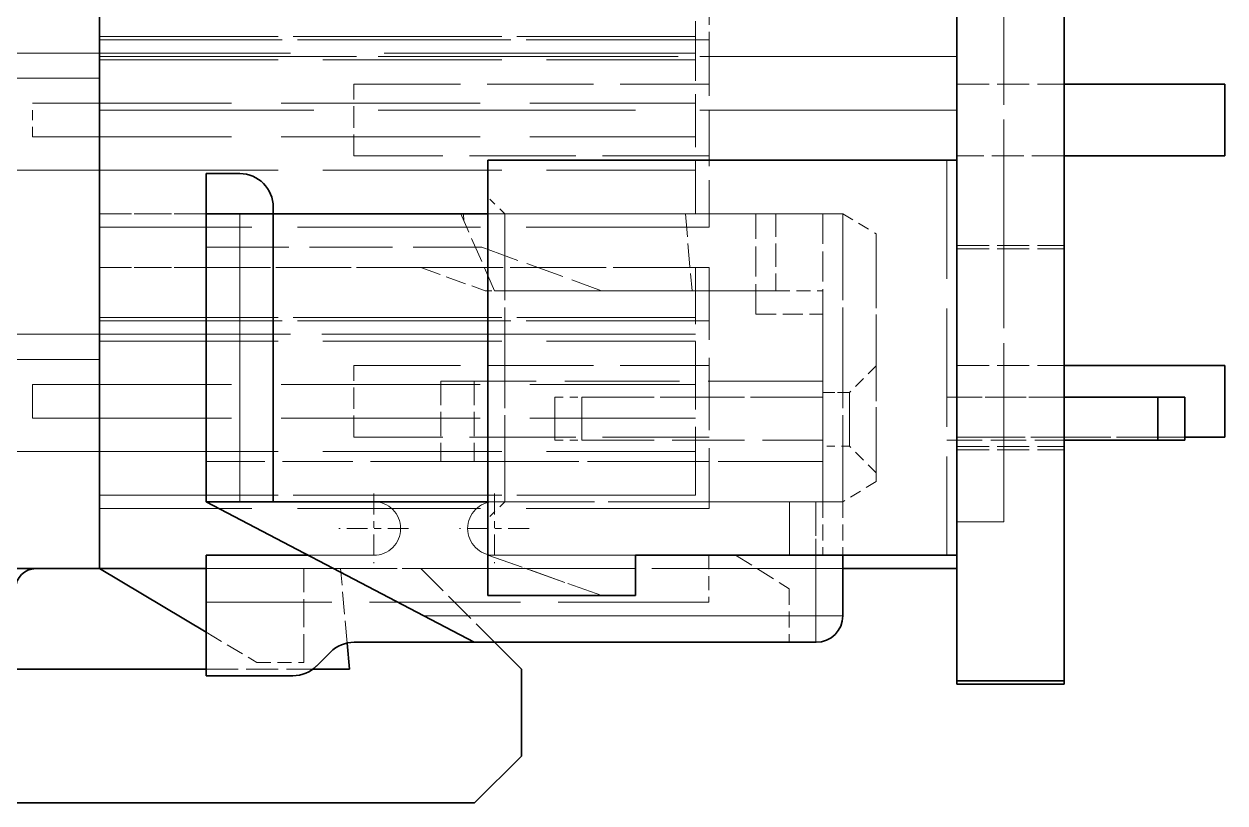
# Model space of a CAD drawing. Extents: x 23 to 417, y 3 to 294.
# Drawn here: x 326.78 to 344.71, y 86.23 to 97.86 of the extents above; entities that cross this region are included whole.
import ezdxf

# ---------------------------------------------------------------- set-up
doc = ezdxf.new("R2010")
doc.units = 0
doc.linetypes.add('DASHDOT', pattern=[18.5, 12, -3, 0.5, -3])
doc.linetypes.add('DASHED', pattern=[15, 12, -3])
doc.layers.get('0').update_dxf_attribs({"lineweight": 13})

# ---------------------------------------------------------------- blocks, each defined once
blk = doc.blocks.new('BLOCK117')
at = {"color": 7, "linetype": 'DASHDOT', "lineweight": 13, "ltscale": 0.026}
for p, q in [((32.494, -105.857), (32.494, -106.897)), ((33.014, -106.377), (31.974, -106.377))]:
    blk.add_line(p, q, dxfattribs=at)
blk = doc.blocks.new('BLOCK118')
at = {"color": 7, "linetype": 'DASHDOT', "lineweight": 13, "ltscale": 0.026}
for p, q in [((30.694, -105.857), (30.694, -106.897)), ((31.214, -106.377), (30.174, -106.377))]:
    blk.add_line(p, q, dxfattribs=at)
blk = doc.blocks.new('BLOCK123')
at = {"color": 7, "lineweight": 35}
for p, q in [((39.398, -108.651), (39.398, -14.177)), ((40.998, -108.651), (40.998, -14.177))]:
    blk.add_line(p, q, dxfattribs=at)
at = {"color": 7, "lineweight": 35, "ltscale": 0.24}
for p, q in [((26.598, -106.977), (26.598, -97.377)), ((26.598, -97.377), (26.598, -106.977)), ((26.598, -97.377), (26.598, -106.977)), ((26.598, -97.377), (26.598, -106.977))]:
    blk.add_line(p, q, dxfattribs=at)
at = {"color": 7, "linetype": 'DASHED', "lineweight": 13, "ltscale": 0.2225}
for p, q in [((40.098, -97.377), (40.098, -106.277)), ((40.098, -106.277), (40.098, -97.377)), ((26.598, -99.027), (35.498, -99.027)), ((35.498, -99.027), (26.598, -99.027)), ((26.598, -99.027), (35.498, -99.027)), ((35.498, -99.027), (26.598, -99.027)), ((26.598, -99.027), (35.498, -99.027)), ((35.498, -99.027), (26.598, -99.027)), ((35.498, -99.027), (26.598, -99.027)), ((35.498, -99.027), (26.598, -99.027)), ((26.598, -99.027), (35.498, -99.027)), ((35.498, -99.027), (26.598, -99.027)), ((26.598, -99.027), (35.498, -99.027)), ((35.498, -99.027), (26.598, -99.027)), ((35.498, -99.027), (26.598, -99.027)), ((35.498, -99.027), (26.598, -99.027)), ((35.498, -99.027), (26.598, -99.027)), ((35.498, -99.027), (26.598, -99.027)), ((35.498, -99.027), (26.598, -99.027)), ((35.498, -99.027), (26.598, -99.027)), ((35.498, -99.027), (26.598, -99.027)), ((35.498, -99.027), (26.598, -99.027)), ((35.498, -99.027), (26.598, -99.027)), ((35.498, -99.027), (26.598, -99.027)), ((35.498, -99.027), (26.598, -99.027)), ((35.498, -99.027), (26.598, -99.027)), ((26.598, -99.377), (35.498, -99.377)), ((26.598, -99.377), (35.498, -99.377)), ((26.598, -101.027), (35.498, -101.027)), ((26.598, -101.027), (35.498, -101.027)), ((26.598, -103.227), (35.498, -103.227)), ((35.498, -103.227), (26.598, -103.227)), ((35.498, -103.227), (26.598, -103.227)), ((26.598, -103.227), (35.498, -103.227)), ((35.498, -103.227), (26.598, -103.227)), ((26.598, -103.227), (35.498, -103.227)), ((26.598, -103.227), (35.498, -103.227)), ((35.498, -103.227), (26.598, -103.227)), ((26.598, -103.227), (35.498, -103.227)), ((35.498, -103.227), (26.598, -103.227)), ((35.498, -103.227), (26.598, -103.227)), ((35.498, -103.227), (26.598, -103.227)), ((35.498, -103.227), (26.598, -103.227)), ((35.498, -103.227), (26.598, -103.227)), ((35.498, -103.227), (26.598, -103.227)), ((35.498, -103.227), (26.598, -103.227)), ((35.498, -103.227), (26.598, -103.227)), ((35.498, -103.227), (26.598, -103.227)), ((35.498, -103.227), (26.598, -103.227)), ((35.498, -103.227), (26.598, -103.227)), ((26.598, -103.577), (35.498, -103.577)), ((26.598, -103.577), (35.498, -103.577)), ((26.598, -105.227), (35.498, -105.227)), ((26.598, -105.227), (35.498, -105.227)), ((26.598, -105.877), (35.498, -105.877)), ((35.498, -105.877), (26.598, -105.877))]:
    blk.add_line(p, q, dxfattribs=at)
at = {"color": 7, "linetype": 'DASHED', "lineweight": 13, "ltscale": 0.01875}
blk.add_line((35.498, -99.027), (35.498, -98.277), dxfattribs=at)
blk.add_line((35.498, -99.027), (35.498, -98.277), dxfattribs=at)
at = {"color": 7, "linetype": 'DASHED', "lineweight": 13, "ltscale": 0.02}
for p, q in [((35.698, -98.277), (35.698, -99.077)), ((35.698, -98.277), (35.698, -99.077)), ((37.794, -105.147), (37.794, -104.347)), ((37.794, -104.347), (37.794, -105.147)), ((37.794, -104.347), (37.794, -105.147)), ((37.794, -105.147), (37.794, -104.347)), ((37.794, -104.347), (37.794, -105.147)), ((37.794, -105.147), (37.794, -104.347)), ((37.794, -104.347), (37.794, -105.147)), ((37.794, -105.147), (37.794, -104.347)), ((37.794, -104.347), (37.794, -105.147)), ((37.794, -105.147), (37.794, -104.347)), ((37.794, -104.347), (37.794, -105.147)), ((37.794, -105.147), (37.794, -104.347)), ((37.794, -104.347), (37.794, -105.147)), ((37.794, -105.147), (37.794, -104.347)), ((37.794, -104.347), (37.794, -105.147)), ((37.794, -105.147), (37.794, -104.347)), ((37.794, -104.347), (37.794, -105.147)), ((37.794, -105.147), (37.794, -104.347)), ((37.794, -104.347), (37.794, -105.147)), ((37.794, -105.147), (37.794, -104.347)), ((37.794, -104.347), (37.794, -105.147)), ((37.794, -105.147), (37.794, -104.347)), ((37.794, -104.347), (37.794, -105.147)), ((37.794, -105.147), (37.794, -104.347)), ((37.794, -104.347), (37.794, -105.147)), ((37.794, -105.147), (37.794, -104.347)), ((37.794, -104.347), (37.794, -105.147)), ((37.794, -105.147), (37.794, -104.347)), ((37.794, -104.347), (37.794, -105.147)), ((37.794, -105.147), (37.794, -104.347)), ((37.794, -104.347), (37.794, -105.147)), ((37.794, -105.147), (37.794, -104.347)), ((37.794, -104.347), (37.794, -105.147)), ((37.794, -105.147), (37.794, -104.347)), ((37.794, -104.347), (37.794, -105.147)), ((37.794, -105.147), (37.794, -104.347)), ((37.794, -104.347), (37.794, -105.147)), ((37.794, -105.147), (37.794, -104.347)), ((37.794, -104.347), (37.794, -105.147)), ((37.794, -105.147), (37.794, -104.347)), ((37.794, -104.347), (37.794, -105.147)), ((37.794, -105.147), (37.794, -104.347)), ((37.794, -104.347), (37.794, -105.147)), ((37.794, -105.147), (37.794, -104.347)), ((37.794, -104.347), (37.794, -105.147)), ((37.794, -105.147), (37.794, -104.347)), ((37.794, -104.347), (37.794, -105.147)), ((37.794, -105.147), (37.794, -104.347)), ((36.898, -105.977), (36.898, -106.777)), ((36.898, -105.977), (36.898, -106.777)), ((36.898, -106.777), (36.898, -105.977)), ((36.898, -105.977), (36.898, -106.777)), ((36.898, -105.977), (36.898, -106.777)), ((36.898, -105.977), (36.898, -106.777)), ((36.898, -105.977), (36.898, -106.777)), ((36.898, -105.977), (36.898, -106.777)), ((37.294, -106.777), (37.294, -105.977)), ((37.294, -106.777), (37.294, -105.977)), ((37.398, -105.977), (37.398, -106.777)), ((37.398, -105.977), (37.398, -106.777)), ((37.398, -105.977), (37.398, -106.777)), ((37.398, -105.977), (37.398, -106.777)), ((37.694, -105.977), (37.694, -106.777)), ((37.694, -105.977), (37.694, -106.777)), ((37.694, -105.977), (37.694, -106.777)), ((37.694, -105.977), (37.694, -106.777)), ((36.894, -107.277), (36.894, -108.077)), ((36.894, -107.277), (36.894, -108.077))]:
    blk.add_line(p, q, dxfattribs=at)
at = {"color": 7, "linetype": 'DASHED', "lineweight": 13, "ltscale": 0.0555}
blk.add_line((39.398, -100.877), (39.398, -98.657), dxfattribs=at)
blk.add_line((39.398, -100.877), (39.398, -98.657), dxfattribs=at)
at = {"color": 7, "linetype": 'DASHED', "lineweight": 13, "ltscale": 0.2275}
for p, q in [((26.598, -99.077), (35.698, -99.077)), ((35.698, -99.077), (26.598, -99.077)), ((35.698, -99.077), (26.598, -99.077)), ((26.598, -99.077), (35.698, -99.077)), ((35.698, -99.077), (26.598, -99.077)), ((26.598, -99.077), (35.698, -99.077)), ((26.598, -99.077), (35.698, -99.077)), ((35.698, -99.077), (26.598, -99.077)), ((35.698, -99.077), (26.598, -99.077)), ((26.598, -99.077), (35.698, -99.077)), ((26.598, -99.077), (35.698, -99.077)), ((35.698, -99.077), (26.598, -99.077)), ((35.698, -99.077), (26.598, -99.077)), ((35.698, -99.077), (26.598, -99.077)), ((35.698, -99.077), (26.598, -99.077)), ((35.698, -99.077), (26.598, -99.077)), ((35.698, -99.077), (26.598, -99.077)), ((35.698, -99.077), (26.598, -99.077)), ((35.698, -99.077), (26.598, -99.077)), ((35.698, -99.077), (26.598, -99.077)), ((35.698, -99.077), (26.598, -99.077)), ((35.698, -99.077), (26.598, -99.077)), ((35.698, -99.077), (26.598, -99.077)), ((35.698, -99.077), (26.598, -99.077)), ((35.698, -101.877), (26.598, -101.877)), ((35.698, -101.877), (26.598, -101.877)), ((35.698, -103.277), (26.598, -103.277)), ((26.598, -103.277), (35.698, -103.277)), ((35.698, -103.277), (26.598, -103.277)), ((26.598, -103.277), (35.698, -103.277)), ((26.598, -103.277), (35.698, -103.277)), ((26.598, -103.277), (35.698, -103.277)), ((35.698, -103.277), (26.598, -103.277)), ((26.598, -103.277), (35.698, -103.277)), ((26.598, -103.277), (35.698, -103.277)), ((26.598, -103.277), (35.698, -103.277)), ((35.698, -103.277), (26.598, -103.277)), ((35.698, -103.277), (26.598, -103.277)), ((35.698, -103.277), (26.598, -103.277)), ((35.698, -103.277), (26.598, -103.277)), ((35.698, -103.277), (26.598, -103.277)), ((35.698, -103.277), (26.598, -103.277)), ((35.698, -103.277), (26.598, -103.277)), ((35.698, -103.277), (26.598, -103.277)), ((35.698, -103.277), (26.598, -103.277)), ((35.698, -103.277), (26.598, -103.277)), ((35.698, -106.077), (26.598, -106.077)), ((35.698, -106.077), (26.598, -106.077))]:
    blk.add_line(p, q, dxfattribs=at)
at = {"color": 7, "linetype": 'DASHED', "lineweight": 13, "ltscale": 0.06625}
blk.add_line((35.498, -101.677), (35.498, -99.027), dxfattribs=at)
blk.add_line((35.498, -101.677), (35.498, -99.027), dxfattribs=at)
at = {"color": 7, "linetype": 'DASHED', "lineweight": 13, "ltscale": 0.07}
for p, q in [((35.698, -99.077), (35.698, -101.877)), ((35.698, -99.077), (35.698, -101.877)), ((37.398, -103.177), (37.398, -105.977)), ((37.398, -103.177), (37.398, -105.977))]:
    blk.add_line(p, q, dxfattribs=at)
at = {"color": 7, "linetype": 'DASHED', "lineweight": 13, "ltscale": 0.465}
for p, q in [((16.898, -99.277), (35.498, -99.277)), ((16.898, -99.277), (35.498, -99.277)), ((35.498, -103.477), (16.898, -103.477)), ((16.898, -103.477), (35.498, -103.477))]:
    blk.add_line(p, q, dxfattribs=at)
at = {"color": 7, "linetype": 'DASHED', "lineweight": 13, "ltscale": 0.32}
for p, q in [((26.598, -99.327), (39.398, -99.327)), ((39.398, -99.327), (26.598, -99.327)), ((39.398, -100.127), (26.598, -100.127)), ((39.398, -100.127), (26.598, -100.127))]:
    blk.add_line(p, q, dxfattribs=at)
at = {"color": 7, "linetype": 'DASHED', "lineweight": 13, "ltscale": 0.01625}
for p, q in [((26.598, -100.027), (26.598, -99.377)), ((26.598, -100.027), (26.598, -99.377)), ((26.598, -104.227), (26.598, -103.577)), ((26.598, -104.227), (26.598, -103.577))]:
    blk.add_line(p, q, dxfattribs=at)
at = {"color": 7, "linetype": 'DASHED', "lineweight": 13, "ltscale": 0.2425}
for p, q in [((26.598, -99.652), (16.898, -99.652)), ((16.898, -99.652), (26.598, -99.652)), ((26.598, -99.652), (16.898, -99.652)), ((16.898, -99.652), (26.598, -99.652)), ((26.598, -99.652), (16.898, -99.652)), ((16.898, -99.652), (26.598, -99.652)), ((26.598, -99.652), (16.898, -99.652)), ((16.898, -99.652), (26.598, -99.652)), ((26.598, -99.652), (16.898, -99.652)), ((16.898, -99.652), (26.598, -99.652)), ((26.598, -99.652), (16.898, -99.652)), ((16.898, -99.652), (26.598, -99.652)), ((26.598, -99.652), (16.898, -99.652)), ((16.898, -99.652), (26.598, -99.652)), ((26.598, -99.652), (16.898, -99.652)), ((16.898, -99.652), (26.598, -99.652)), ((26.598, -99.652), (16.898, -99.652)), ((16.898, -99.652), (26.598, -99.652)), ((26.598, -99.652), (16.898, -99.652)), ((16.898, -99.652), (26.598, -99.652)), ((26.598, -99.652), (16.898, -99.652)), ((16.898, -99.652), (26.598, -99.652)), ((16.898, -99.652), (26.598, -99.652)), ((16.898, -99.652), (26.598, -99.652)), ((16.898, -99.652), (26.598, -99.652)), ((16.898, -99.652), (26.598, -99.652)), ((16.898, -99.652), (26.598, -99.652)), ((16.898, -99.652), (26.598, -99.652)), ((16.898, -99.652), (26.598, -99.652)), ((16.898, -99.652), (26.598, -99.652)), ((16.898, -99.652), (26.598, -99.652)), ((16.898, -99.652), (26.598, -99.652)), ((16.898, -99.652), (26.598, -99.652)), ((16.898, -99.652), (26.598, -99.652)), ((16.898, -99.652), (26.598, -99.652)), ((16.898, -99.652), (26.598, -99.652)), ((16.898, -99.652), (26.598, -99.652)), ((16.898, -99.652), (26.598, -99.652)), ((16.898, -99.652), (26.598, -99.652)), ((16.898, -99.652), (26.598, -99.652)), ((16.898, -99.652), (26.598, -99.652)), ((16.898, -99.652), (26.598, -99.652)), ((16.898, -99.652), (26.598, -99.652)), ((16.898, -99.652), (26.598, -99.652)), ((16.898, -101.027), (26.598, -101.027)), ((16.898, -101.027), (26.598, -101.027)), ((16.898, -103.852), (26.598, -103.852)), ((16.898, -103.852), (26.598, -103.852)), ((16.898, -103.852), (26.598, -103.852)), ((16.898, -103.852), (26.598, -103.852)), ((16.898, -103.852), (26.598, -103.852)), ((16.898, -103.852), (26.598, -103.852)), ((16.898, -103.852), (26.598, -103.852)), ((16.898, -103.852), (26.598, -103.852)), ((16.898, -103.852), (26.598, -103.852)), ((16.898, -103.852), (26.598, -103.852)), ((16.898, -103.852), (26.598, -103.852)), ((16.898, -103.852), (26.598, -103.852)), ((16.898, -103.852), (26.598, -103.852)), ((16.898, -103.852), (26.598, -103.852)), ((16.898, -103.852), (26.598, -103.852)), ((16.898, -103.852), (26.598, -103.852)), ((16.898, -103.852), (26.598, -103.852)), ((16.898, -103.852), (26.598, -103.852)), ((16.898, -103.852), (26.598, -103.852)), ((16.898, -103.852), (26.598, -103.852)), ((16.898, -103.852), (26.598, -103.852)), ((16.898, -103.852), (26.598, -103.852)), ((16.898, -103.852), (26.598, -103.852)), ((16.898, -103.852), (26.598, -103.852)), ((16.898, -103.852), (26.598, -103.852)), ((16.898, -103.852), (26.598, -103.852)), ((16.898, -103.852), (26.598, -103.852)), ((16.898, -103.852), (26.598, -103.852)), ((16.898, -103.852), (26.598, -103.852)), ((16.898, -103.852), (26.598, -103.852)), ((16.898, -103.852), (26.598, -103.852)), ((16.898, -103.852), (26.598, -103.852)), ((16.898, -103.852), (26.598, -103.852)), ((16.898, -103.852), (26.598, -103.852)), ((16.898, -103.852), (26.598, -103.852)), ((16.898, -103.852), (26.598, -103.852)), ((16.898, -103.852), (26.598, -103.852)), ((16.898, -103.852), (26.598, -103.852)), ((16.898, -103.852), (26.598, -103.852)), ((16.898, -103.852), (26.598, -103.852)), ((16.898, -103.852), (26.598, -103.852)), ((16.898, -103.852), (26.598, -103.852)), ((16.898, -103.852), (26.598, -103.852)), ((16.898, -103.852), (26.598, -103.852)), ((26.598, -105.227), (16.898, -105.227)), ((16.898, -105.227), (26.598, -105.227))]:
    blk.add_line(p, q, dxfattribs=at)
at = {"color": 7, "linetype": 'DASHED', "lineweight": 13, "ltscale": 0.1325}
for p, q in [((30.398, -99.742), (35.698, -99.742)), ((30.398, -99.742), (35.698, -99.742)), ((35.698, -100.812), (30.398, -100.812)), ((35.698, -100.812), (30.398, -100.812)), ((30.398, -103.942), (35.698, -103.942)), ((30.398, -103.942), (35.698, -103.942)), ((35.698, -105.012), (30.398, -105.012)), ((35.698, -105.012), (30.398, -105.012))]:
    blk.add_line(p, q, dxfattribs=at)
at = {"color": 7, "linetype": 'DASHED', "lineweight": 13, "ltscale": 0.02675}
for p, q in [((30.398, -100.812), (30.398, -99.742)), ((30.398, -100.812), (30.398, -99.742)), ((30.398, -105.012), (30.398, -103.942)), ((30.398, -105.012), (30.398, -103.942))]:
    blk.add_line(p, q, dxfattribs=at)
at = {"color": 7, "linetype": 'DASHED', "lineweight": 13, "ltscale": 0.039998}
for p, q in [((39.398, -99.742), (40.998, -99.742)), ((39.398, -99.742), (40.998, -99.742)), ((40.998, -100.812), (39.398, -100.812)), ((40.998, -100.812), (39.398, -100.812))]:
    blk.add_line(p, q, dxfattribs=at)
at = {"color": 7, "lineweight": 35, "ltscale": 0.060002}
for p, q in [((40.998, -99.742), (43.398, -99.742)), ((40.998, -99.742), (43.398, -99.742)), ((43.398, -100.812), (40.998, -100.812)), ((43.398, -100.812), (40.998, -100.812))]:
    blk.add_line(p, q, dxfattribs=at)
at = {"color": 7, "lineweight": 35, "ltscale": 0.02675}
for p, q in [((43.398, -99.742), (43.398, -100.812)), ((43.398, -99.742), (43.398, -100.812)), ((43.398, -103.942), (43.398, -105.012)), ((43.398, -103.942), (43.398, -105.012))]:
    blk.add_line(p, q, dxfattribs=at)
at = {"color": 7, "linetype": 'DASHED', "lineweight": 13, "ltscale": 0.0125}
for p, q in [((25.598, -100.527), (25.598, -100.027)), ((25.598, -100.527), (25.598, -100.027)), ((26.598, -101.027), (26.598, -100.527)), ((26.598, -101.027), (26.598, -100.527)), ((25.598, -104.227), (25.598, -104.727)), ((25.598, -104.727), (25.598, -104.227)), ((26.598, -105.227), (26.598, -104.727)), ((26.598, -105.227), (26.598, -104.727)), ((32.194, -105.377), (31.694, -105.377)), ((31.694, -105.377), (32.194, -105.377))]:
    blk.add_line(p, q, dxfattribs=at)
at = {"color": 7, "linetype": 'DASHED', "lineweight": 13, "ltscale": 0.2475}
for p, q in [((25.598, -100.027), (35.498, -100.027)), ((25.598, -100.027), (35.498, -100.027)), ((25.598, -100.527), (35.498, -100.527)), ((25.598, -100.527), (35.498, -100.527)), ((25.598, -104.227), (35.498, -104.227)), ((25.598, -104.227), (35.498, -104.227)), ((25.598, -104.727), (35.498, -104.727)), ((25.598, -104.727), (35.498, -104.727))]:
    blk.add_line(p, q, dxfattribs=at)
at = {"color": 7, "lineweight": 35, "ltscale": 0.175}
for p, q in [((39.398, -100.877), (32.398, -100.877)), ((32.398, -100.877), (39.398, -100.877))]:
    blk.add_line(p, q, dxfattribs=at)
at = {"color": 7, "lineweight": 35, "ltscale": 0.1625}
blk.add_line((32.398, -100.877), (32.398, -107.377), dxfattribs=at)
blk.add_line((32.398, -100.877), (32.398, -107.377), dxfattribs=at)
at = {"color": 7, "linetype": 'DASHED', "lineweight": 13, "ltscale": 0.1475}
for p, q in [((39.248, -100.877), (39.248, -106.777)), ((39.248, -100.877), (39.248, -106.777)), ((39.398, -106.777), (39.398, -100.877)), ((39.398, -106.777), (39.398, -100.877))]:
    blk.add_line(p, q, dxfattribs=at)
at = {"color": 7, "lineweight": 35, "ltscale": 0.015}
for p, q in [((28.194, -101.677), (28.194, -101.077)), ((28.194, -101.677), (28.194, -101.077)), ((34.598, -107.377), (34.598, -106.777)), ((34.598, -107.377), (34.598, -106.777))]:
    blk.add_line(p, q, dxfattribs=at)
at = {"color": 7, "lineweight": 35, "ltscale": 0.0125}
for p, q in [((28.194, -101.077), (28.694, -101.077)), ((28.194, -101.077), (28.694, -101.077)), ((28.194, -101.677), (28.694, -101.677)), ((28.194, -101.677), (28.694, -101.677)), ((29.194, -101.677), (28.694, -101.677)), ((29.194, -101.677), (28.694, -101.677)), ((28.194, -105.977), (28.694, -105.977)), ((28.194, -105.977), (28.694, -105.977)), ((29.194, -105.977), (28.694, -105.977)), ((29.194, -105.977), (28.694, -105.977))]:
    blk.add_line(p, q, dxfattribs=at)
at = {"color": 7, "linetype": 'DASHED', "lineweight": 13, "ltscale": 0.008839}
for p, q in [((32.648, -101.677), (32.398, -101.427)), ((32.648, -101.677), (32.398, -101.427)), ((32.648, -105.977), (32.398, -106.227)), ((32.648, -105.977), (32.398, -106.227))]:
    blk.add_line(p, q, dxfattribs=at)
at = {"color": 7, "lineweight": 35, "ltscale": 0.0025}
blk.add_line((29.194, -101.577), (29.194, -101.677), dxfattribs=at)
blk.add_line((29.194, -101.577), (29.194, -101.677), dxfattribs=at)
at = {"color": 7, "linetype": 'DASHED', "lineweight": 13, "ltscale": 0.039894}
for p, q in [((26.598, -101.677), (28.194, -101.677)), ((28.194, -101.677), (26.598, -101.677)), ((28.194, -102.477), (26.598, -102.477)), ((28.194, -102.477), (26.598, -102.477)), ((26.598, -102.477), (28.194, -102.477)), ((28.194, -102.477), (26.598, -102.477))]:
    blk.add_line(p, q, dxfattribs=at)
at = {"color": 7, "lineweight": 35, "ltscale": 0.1075}
for p, q in [((28.194, -101.677), (28.194, -105.977)), ((28.194, -105.977), (28.194, -101.677)), ((29.194, -105.977), (29.194, -101.677)), ((29.194, -105.977), (29.194, -101.677))]:
    blk.add_line(p, q, dxfattribs=at)
at = {"color": 7, "linetype": 'DASHED', "lineweight": 13, "ltscale": 0.1075}
for p, q in [((28.694, -105.977), (28.694, -101.677)), ((28.694, -105.977), (28.694, -101.677)), ((32.648, -105.977), (32.648, -101.677)), ((32.648, -105.977), (32.648, -101.677)), ((32.648, -105.977), (32.648, -101.677)), ((32.648, -101.677), (32.648, -105.977)), ((37.694, -101.677), (37.694, -105.977)), ((37.694, -105.977), (37.694, -101.677)), ((37.694, -105.977), (37.694, -101.677)), ((37.694, -105.977), (37.694, -101.677))]:
    blk.add_line(p, q, dxfattribs=at)
at = {"color": 7, "lineweight": 13, "ltscale": 0.1075}
blk.add_line((28.694, -105.977), (28.694, -101.677), dxfattribs=at)
blk.add_line((28.694, -105.977), (28.694, -101.677), dxfattribs=at)
at = {"color": 7, "lineweight": 35, "ltscale": 0.080104}
for p, q in [((32.398, -101.677), (29.194, -101.677)), ((29.194, -101.677), (32.398, -101.677)), ((29.194, -105.977), (32.398, -105.977)), ((29.194, -105.977), (32.398, -105.977))]:
    blk.add_line(p, q, dxfattribs=at)
at = {"color": 7, "linetype": 'DASHED', "lineweight": 13, "ltscale": 0.03135}
blk.add_line((32.494, -102.827), (31.994, -101.677), dxfattribs=at)
blk.add_line((32.494, -102.827), (31.994, -101.677), dxfattribs=at)
at = {"color": 7, "linetype": 'DASHED', "lineweight": 13, "ltscale": 0.002658}
for p, q in [((32.04, -101.783), (32.031, -101.677)), ((32.031, -101.677), (32.04, -101.783)), ((32.031, -101.677), (32.04, -101.783)), ((32.031, -101.677), (32.04, -101.783)), ((32.031, -101.677), (32.04, -101.783)), ((32.031, -101.677), (32.04, -101.783)), ((32.031, -101.677), (32.04, -101.783)), ((32.031, -101.677), (32.04, -101.783)), ((32.031, -101.677), (32.04, -101.783)), ((32.031, -101.677), (32.04, -101.783)), ((32.031, -101.677), (32.04, -101.783)), ((32.031, -101.677), (32.04, -101.783)), ((32.031, -101.677), (32.04, -101.783)), ((32.031, -101.677), (32.04, -101.783)), ((32.031, -101.677), (32.04, -101.783)), ((32.031, -101.677), (32.04, -101.783)), ((32.031, -101.677), (32.04, -101.783)), ((32.031, -101.677), (32.04, -101.783)), ((32.031, -101.677), (32.04, -101.783)), ((32.031, -101.677), (32.04, -101.783)), ((32.031, -101.677), (32.04, -101.783)), ((32.031, -101.677), (32.04, -101.783)), ((32.031, -101.677), (32.04, -101.783)), ((32.031, -101.677), (32.04, -101.783)), ((32.04, -101.783), (32.031, -101.677)), ((32.031, -101.677), (32.04, -101.783)), ((32.04, -101.783), (32.031, -101.677)), ((32.031, -101.677), (32.04, -101.783)), ((32.04, -101.783), (32.031, -101.677)), ((32.031, -101.677), (32.04, -101.783)), ((32.04, -101.783), (32.031, -101.677)), ((32.031, -101.677), (32.04, -101.783)), ((32.04, -101.783), (32.031, -101.677)), ((32.031, -101.677), (32.04, -101.783)), ((32.04, -101.783), (32.031, -101.677)), ((32.031, -101.677), (32.04, -101.783)), ((32.04, -101.783), (32.031, -101.677)), ((32.031, -101.677), (32.04, -101.783)), ((32.04, -101.783), (32.031, -101.677)), ((32.031, -101.677), (32.04, -101.783)), ((32.04, -101.783), (32.031, -101.677)), ((32.031, -101.677), (32.04, -101.783)), ((32.04, -101.783), (32.031, -101.677)), ((32.031, -101.677), (32.04, -101.783)), ((32.04, -101.783), (32.031, -101.677)), ((32.031, -101.677), (32.04, -101.783)), ((32.04, -101.783), (32.031, -101.677)), ((32.031, -101.677), (32.04, -101.783))]:
    blk.add_line(p, q, dxfattribs=at)
at = {"color": 7, "linetype": 'DASHED', "lineweight": 13, "ltscale": 0.132396}
for p, q in [((37.694, -101.677), (32.398, -101.677)), ((32.398, -101.677), (37.694, -101.677)), ((32.398, -105.977), (37.694, -105.977)), ((32.398, -105.977), (37.694, -105.977))]:
    blk.add_line(p, q, dxfattribs=at)
at = {"color": 7, "linetype": 'DASHED', "lineweight": 13, "ltscale": 0.09375}
blk.add_line((36.398, -101.677), (32.648, -101.677), dxfattribs=at)
blk.add_line((36.398, -101.677), (32.648, -101.677), dxfattribs=at)
at = {"color": 7, "linetype": 'DASHED', "lineweight": 13, "ltscale": 0.02886}
blk.add_line((35.344, -101.677), (35.444, -102.827), dxfattribs=at)
blk.add_line((35.344, -101.677), (35.444, -102.827), dxfattribs=at)
at = {"color": 7, "linetype": 'DASHED', "lineweight": 13, "ltscale": 0.025}
for p, q in [((36.398, -101.677), (37.398, -101.677)), ((37.398, -101.677), (36.398, -101.677)), ((36.398, -103.177), (37.398, -103.177)), ((36.398, -103.177), (37.398, -103.177))]:
    blk.add_line(p, q, dxfattribs=at)
at = {"color": 7, "linetype": 'DASHED', "lineweight": 13, "ltscale": 0.0375}
for p, q in [((36.398, -103.177), (36.398, -101.677)), ((36.398, -103.177), (36.398, -101.677)), ((37.398, -101.677), (37.398, -103.177)), ((37.398, -101.677), (37.398, -103.177))]:
    blk.add_line(p, q, dxfattribs=at)
at = {"color": 7, "linetype": 'DASHED', "lineweight": 13, "ltscale": 0.02875}
blk.add_line((36.694, -101.677), (36.694, -102.827), dxfattribs=at)
blk.add_line((36.694, -101.677), (36.694, -102.827), dxfattribs=at)
at = {"color": 7, "linetype": 'DASHED', "lineweight": 13, "ltscale": 0.014577}
for p, q in [((37.694, -101.677), (38.194, -101.977)), ((37.694, -101.677), (38.194, -101.977)), ((38.194, -105.677), (37.694, -105.977)), ((38.194, -105.677), (37.694, -105.977))]:
    blk.add_line(p, q, dxfattribs=at)
at = {"color": 7, "linetype": 'DASHED', "lineweight": 13, "ltscale": 0.0925}
for p, q in [((38.194, -101.977), (38.194, -105.677)), ((38.194, -105.677), (38.194, -101.977))]:
    blk.add_line(p, q, dxfattribs=at)
at = {"color": 7, "linetype": 'DASHED', "lineweight": 13, "ltscale": 0.04}
for p, q in [((39.398, -102.151), (40.998, -102.151)), ((39.398, -102.2), (40.998, -102.2)), ((39.398, -102.2), (40.998, -102.2)), ((39.398, -103.942), (40.998, -103.942)), ((39.398, -103.942), (40.998, -103.942)), ((39.398, -105.151), (40.998, -105.151)), ((39.398, -105.2), (40.998, -105.2)), ((39.398, -105.2), (40.998, -105.2))]:
    blk.add_line(p, q, dxfattribs=at)
at = {"color": 7, "linetype": 'DASHED', "lineweight": 13, "ltscale": 0.102853}
blk.add_line((28.194, -102.177), (32.308, -102.177), dxfattribs=at)
blk.add_line((28.194, -102.177), (32.308, -102.177), dxfattribs=at)
at = {"color": 7, "linetype": 'DASHED', "lineweight": 13, "ltscale": 0.047512}
blk.add_line((32.308, -102.177), (34.094, -102.827), dxfattribs=at)
blk.add_line((32.308, -102.177), (34.094, -102.827), dxfattribs=at)
at = {"color": 7, "linetype": 'DASHED', "lineweight": 13, "ltscale": 0.08}
for p, q in [((31.394, -102.477), (28.194, -102.477)), ((28.194, -102.477), (31.394, -102.477))]:
    blk.add_line(p, q, dxfattribs=at)
at = {"color": 7, "linetype": 'DASHED', "lineweight": 13, "ltscale": 0.107606}
blk.add_line((35.698, -102.477), (31.394, -102.477), dxfattribs=at)
blk.add_line((35.698, -102.477), (31.394, -102.477), dxfattribs=at)
at = {"color": 7, "linetype": 'DASHED', "lineweight": 13, "ltscale": 0.102606}
for p, q in [((31.394, -102.477), (35.498, -102.477)), ((35.498, -102.477), (31.394, -102.477))]:
    blk.add_line(p, q, dxfattribs=at)
at = {"color": 7, "linetype": 'DASHED', "lineweight": 13, "ltscale": 0.025583}
blk.add_line((31.394, -102.477), (32.356, -102.827), dxfattribs=at)
blk.add_line((31.394, -102.477), (32.356, -102.827), dxfattribs=at)
at = {"color": 7, "linetype": 'DASHED', "lineweight": 13, "ltscale": 0.085}
blk.add_line((35.498, -105.877), (35.498, -102.477), dxfattribs=at)
blk.add_line((35.498, -105.877), (35.498, -102.477), dxfattribs=at)
at = {"color": 7, "linetype": 'DASHED', "lineweight": 13, "ltscale": 0.09}
for p, q in [((35.698, -102.477), (35.698, -106.077)), ((35.698, -102.477), (35.698, -106.077)), ((37.398, -104.417), (33.798, -104.417)), ((33.798, -104.417), (37.398, -104.417)), ((33.798, -105.057), (37.398, -105.057)), ((33.798, -105.057), (37.398, -105.057)), ((36.094, -106.777), (32.494, -106.777)), ((32.494, -106.777), (36.094, -106.777))]:
    blk.add_line(p, q, dxfattribs=at)
at = {"color": 7, "linetype": 'DASHED', "lineweight": 13, "ltscale": 0.00346}
blk.add_line((32.356, -102.827), (32.494, -102.827), dxfattribs=at)
blk.add_line((32.356, -102.827), (32.494, -102.827), dxfattribs=at)
at = {"color": 7, "linetype": 'DASHED', "lineweight": 13, "ltscale": 0.105}
for p, q in [((32.494, -102.827), (36.694, -102.827)), ((36.694, -102.827), (32.494, -102.827))]:
    blk.add_line(p, q, dxfattribs=at)
at = {"color": 7, "linetype": 'DASHED', "lineweight": 13, "ltscale": 0.07375}
blk.add_line((32.494, -102.827), (35.444, -102.827), dxfattribs=at)
blk.add_line((32.494, -102.827), (35.444, -102.827), dxfattribs=at)
at = {"color": 7, "linetype": 'DASHED', "lineweight": 13, "ltscale": 0.0175}
for p, q in [((36.694, -102.827), (37.394, -102.827)), ((36.694, -102.827), (37.394, -102.827)), ((40.098, -106.277), (39.398, -106.277)), ((39.398, -106.277), (40.098, -106.277)), ((35.694, -106.777), (35.694, -107.477)), ((35.694, -106.777), (35.694, -107.477)), ((28.948, -108.377), (29.648, -108.377)), ((28.948, -108.377), (29.648, -108.377))]:
    blk.add_line(p, q, dxfattribs=at)
at = {"color": 7, "linetype": 'DASHED', "lineweight": 13, "ltscale": 0.03375}
blk.add_line((37.394, -102.827), (37.394, -104.177), dxfattribs=at)
blk.add_line((37.394, -102.827), (37.394, -104.177), dxfattribs=at)
at = {"color": 7, "linetype": 'DASHED', "lineweight": 13, "ltscale": 0.014142}
for p, q in [((38.194, -103.947), (37.794, -104.347)), ((38.194, -103.947), (37.794, -104.347)), ((38.194, -105.547), (37.794, -105.147)), ((38.194, -105.547), (37.794, -105.147))]:
    blk.add_line(p, q, dxfattribs=at)
at = {"color": 7, "lineweight": 35, "ltscale": 0.06}
blk.add_line((40.998, -103.942), (43.398, -103.942), dxfattribs=at)
blk.add_line((40.998, -103.942), (43.398, -103.942), dxfattribs=at)
at = {"color": 7, "linetype": 'DASHED', "lineweight": 13, "ltscale": 0.1425}
blk.add_line((37.394, -104.177), (31.694, -104.177), dxfattribs=at)
blk.add_line((37.394, -104.177), (31.694, -104.177), dxfattribs=at)
at = {"color": 7, "linetype": 'DASHED', "lineweight": 13, "ltscale": 0.03}
for p, q in [((31.694, -104.177), (31.694, -105.377)), ((31.694, -104.177), (31.694, -105.377)), ((31.694, -104.177), (31.694, -105.377)), ((31.694, -104.177), (31.694, -105.377)), ((31.694, -104.177), (31.694, -105.377)), ((31.694, -104.177), (31.694, -105.377)), ((31.694, -104.177), (31.694, -105.377)), ((31.694, -104.177), (31.694, -105.377)), ((31.694, -104.177), (31.694, -105.377)), ((31.694, -104.177), (31.694, -105.377)), ((31.694, -104.177), (31.694, -105.377)), ((31.694, -104.177), (31.694, -105.377)), ((31.694, -104.177), (31.694, -105.377)), ((31.694, -104.177), (31.694, -105.377)), ((31.694, -104.177), (31.694, -105.377)), ((31.694, -104.177), (31.694, -105.377)), ((31.694, -104.177), (31.694, -105.377)), ((31.694, -104.177), (31.694, -105.377)), ((31.694, -104.177), (31.694, -105.377)), ((31.694, -104.177), (31.694, -105.377)), ((31.694, -104.177), (31.694, -105.377)), ((31.694, -104.177), (31.694, -105.377)), ((31.694, -104.177), (31.694, -105.377)), ((31.694, -104.177), (31.694, -105.377)), ((31.694, -104.177), (31.694, -105.377)), ((31.694, -104.177), (31.694, -105.377)), ((31.694, -104.177), (31.694, -105.377)), ((31.694, -104.177), (31.694, -105.377)), ((31.694, -104.177), (31.694, -105.377)), ((31.694, -104.177), (31.694, -105.377)), ((31.694, -104.177), (31.694, -105.377)), ((31.694, -104.177), (31.694, -105.377)), ((31.694, -104.177), (31.694, -105.377)), ((31.694, -104.177), (31.694, -105.377)), ((31.694, -104.177), (31.694, -105.377)), ((31.694, -104.177), (31.694, -105.377)), ((31.694, -104.177), (31.694, -105.377)), ((31.694, -104.177), (31.694, -105.377)), ((31.694, -104.177), (31.694, -105.377)), ((31.694, -104.177), (31.694, -105.377)), ((31.694, -104.177), (31.694, -105.377)), ((31.694, -104.177), (31.694, -105.377)), ((31.694, -104.177), (31.694, -105.377)), ((31.694, -104.177), (31.694, -105.377)), ((31.694, -104.177), (31.694, -105.377)), ((31.694, -104.177), (31.694, -105.377)), ((31.694, -104.177), (31.694, -105.377)), ((31.694, -104.177), (31.694, -105.377)), ((32.194, -104.177), (32.194, -105.377)), ((32.194, -104.177), (32.194, -105.377)), ((32.194, -104.177), (32.194, -105.377)), ((32.194, -104.177), (32.194, -105.377)), ((32.194, -104.177), (32.194, -105.377)), ((32.194, -104.177), (32.194, -105.377)), ((32.194, -104.177), (32.194, -105.377)), ((32.194, -104.177), (32.194, -105.377)), ((32.194, -104.177), (32.194, -105.377)), ((32.194, -104.177), (32.194, -105.377)), ((32.194, -104.177), (32.194, -105.377)), ((32.194, -104.177), (32.194, -105.377)), ((32.194, -104.177), (32.194, -105.377)), ((32.194, -104.177), (32.194, -105.377)), ((32.194, -104.177), (32.194, -105.377)), ((32.194, -104.177), (32.194, -105.377)), ((32.194, -104.177), (32.194, -105.377)), ((32.194, -104.177), (32.194, -105.377)), ((32.194, -104.177), (32.194, -105.377)), ((32.194, -104.177), (32.194, -105.377)), ((32.194, -104.177), (32.194, -105.377)), ((32.194, -104.177), (32.194, -105.377)), ((32.194, -104.177), (32.194, -105.377)), ((32.194, -104.177), (32.194, -105.377)), ((32.194, -104.177), (32.194, -105.377)), ((32.194, -104.177), (32.194, -105.377)), ((32.194, -104.177), (32.194, -105.377)), ((32.194, -104.177), (32.194, -105.377)), ((32.194, -104.177), (32.194, -105.377)), ((32.194, -104.177), (32.194, -105.377)), ((32.194, -104.177), (32.194, -105.377)), ((32.194, -104.177), (32.194, -105.377)), ((32.194, -104.177), (32.194, -105.377)), ((32.194, -104.177), (32.194, -105.377)), ((32.194, -104.177), (32.194, -105.377)), ((32.194, -104.177), (32.194, -105.377)), ((32.194, -104.177), (32.194, -105.377)), ((32.194, -104.177), (32.194, -105.377)), ((32.194, -104.177), (32.194, -105.377)), ((32.194, -104.177), (32.194, -105.377)), ((32.194, -104.177), (32.194, -105.377)), ((32.194, -104.177), (32.194, -105.377)), ((32.194, -104.177), (32.194, -105.377)), ((32.194, -104.177), (32.194, -105.377)), ((32.194, -104.177), (32.194, -105.377)), ((32.194, -104.177), (32.194, -105.377)), ((32.194, -104.177), (32.194, -105.377)), ((32.194, -104.177), (32.194, -105.377)), ((37.394, -104.177), (37.394, -105.377)), ((37.394, -105.377), (37.394, -104.177)), ((30.198, -106.977), (31.398, -106.977)), ((30.198, -106.977), (31.398, -106.977))]:
    blk.add_line(p, q, dxfattribs=at)
at = {"color": 7, "linetype": 'DASHED', "lineweight": 13, "ltscale": 0.01}
for p, q in [((33.398, -104.417), (33.798, -104.417)), ((33.398, -104.417), (33.798, -104.417)), ((37.394, -104.347), (37.794, -104.347)), ((37.794, -104.347), (37.394, -104.347)), ((33.398, -105.057), (33.798, -105.057)), ((33.398, -105.057), (33.798, -105.057)), ((37.794, -105.147), (37.394, -105.147)), ((37.794, -105.147), (37.394, -105.147)), ((37.294, -107.682), (37.694, -107.682)), ((37.694, -107.682), (37.294, -107.682)), ((37.694, -107.682), (37.294, -107.682)), ((37.694, -107.682), (37.294, -107.682))]:
    blk.add_line(p, q, dxfattribs=at)
at = {"color": 7, "linetype": 'DASHED', "lineweight": 13, "ltscale": 0.016}
for p, q in [((33.398, -104.417), (33.398, -105.057)), ((33.398, -105.057), (33.398, -104.417)), ((33.798, -105.057), (33.798, -104.417)), ((33.798, -104.417), (33.798, -105.057)), ((33.798, -105.057), (33.798, -104.417)), ((33.798, -104.417), (33.798, -105.057)), ((33.798, -105.057), (33.798, -104.417)), ((33.798, -104.417), (33.798, -105.057)), ((33.798, -105.057), (33.798, -104.417)), ((33.798, -104.417), (33.798, -105.057)), ((33.798, -105.057), (33.798, -104.417)), ((33.798, -104.417), (33.798, -105.057)), ((33.798, -105.057), (33.798, -104.417)), ((33.798, -104.417), (33.798, -105.057)), ((33.798, -105.057), (33.798, -104.417)), ((33.798, -104.417), (33.798, -105.057)), ((33.798, -105.057), (33.798, -104.417)), ((33.798, -104.417), (33.798, -105.057)), ((33.798, -105.057), (33.798, -104.417)), ((33.798, -104.417), (33.798, -105.057)), ((33.798, -105.057), (33.798, -104.417)), ((33.798, -104.417), (33.798, -105.057)), ((33.798, -104.417), (33.798, -105.057)), ((33.798, -104.417), (33.798, -105.057)), ((33.798, -105.057), (33.798, -104.417)), ((33.798, -104.417), (33.798, -105.057)), ((33.798, -105.057), (33.798, -104.417)), ((33.798, -105.057), (33.798, -104.417)), ((33.798, -105.057), (33.798, -104.417)), ((33.798, -105.057), (33.798, -104.417)), ((33.798, -105.057), (33.798, -104.417)), ((33.798, -105.057), (33.798, -104.417)), ((33.798, -105.057), (33.798, -104.417)), ((33.798, -105.057), (33.798, -104.417)), ((33.798, -105.057), (33.798, -104.417)), ((33.798, -105.057), (33.798, -104.417)), ((33.798, -105.057), (33.798, -104.417)), ((33.798, -105.057), (33.798, -104.417)), ((33.798, -105.057), (33.798, -104.417)), ((33.798, -105.057), (33.798, -104.417)), ((33.798, -105.057), (33.798, -104.417)), ((33.798, -105.057), (33.798, -104.417)), ((33.798, -105.057), (33.798, -104.417)), ((33.798, -105.057), (33.798, -104.417)), ((33.798, -105.057), (33.798, -104.417)), ((33.798, -105.057), (33.798, -104.417)), ((33.798, -105.057), (33.798, -104.417)), ((33.798, -105.057), (33.798, -104.417)), ((33.798, -105.057), (33.798, -104.417)), ((33.798, -105.057), (33.798, -104.417)), ((42.398, -104.417), (42.398, -105.057)), ((42.398, -104.417), (42.398, -105.057)), ((42.398, -104.417), (42.398, -105.057)), ((42.398, -104.417), (42.398, -105.057)), ((42.398, -104.417), (42.398, -105.057)), ((42.398, -104.417), (42.398, -105.057)), ((42.398, -104.417), (42.398, -105.057)), ((42.398, -104.417), (42.398, -105.057)), ((42.398, -104.417), (42.398, -105.057)), ((42.398, -104.417), (42.398, -105.057)), ((42.398, -104.417), (42.398, -105.057)), ((42.398, -104.417), (42.398, -105.057)), ((42.398, -104.417), (42.398, -105.057)), ((42.398, -104.417), (42.398, -105.057)), ((42.398, -104.417), (42.398, -105.057)), ((42.398, -104.417), (42.398, -105.057)), ((42.398, -104.417), (42.398, -105.057)), ((42.398, -104.417), (42.398, -105.057)), ((42.398, -104.417), (42.398, -105.057)), ((42.398, -104.417), (42.398, -105.057)), ((42.398, -104.417), (42.398, -105.057)), ((42.398, -104.417), (42.398, -105.057)), ((42.398, -104.417), (42.398, -105.057)), ((42.398, -105.057), (42.398, -104.417)), ((42.398, -105.057), (42.398, -104.417)), ((42.398, -105.057), (42.398, -104.417)), ((42.398, -105.057), (42.398, -104.417)), ((42.398, -105.057), (42.398, -104.417)), ((42.398, -105.057), (42.398, -104.417)), ((42.398, -105.057), (42.398, -104.417)), ((42.398, -105.057), (42.398, -104.417)), ((42.398, -105.057), (42.398, -104.417)), ((42.398, -105.057), (42.398, -104.417)), ((42.398, -105.057), (42.398, -104.417)), ((42.398, -105.057), (42.398, -104.417)), ((42.398, -105.057), (42.398, -104.417)), ((42.398, -105.057), (42.398, -104.417)), ((42.398, -105.057), (42.398, -104.417)), ((42.398, -105.057), (42.398, -104.417)), ((42.398, -105.057), (42.398, -104.417)), ((42.398, -105.057), (42.398, -104.417)), ((42.398, -105.057), (42.398, -104.417)), ((42.398, -105.057), (42.398, -104.417)), ((42.398, -105.057), (42.398, -104.417)), ((42.398, -105.057), (42.398, -104.417)), ((42.398, -105.057), (42.398, -104.417))]:
    blk.add_line(p, q, dxfattribs=at)
at = {"color": 7, "linetype": 'DASHED', "lineweight": 13, "ltscale": 0.04375}
for p, q in [((40.998, -104.417), (39.248, -104.417)), ((39.248, -104.417), (40.998, -104.417)), ((39.248, -105.057), (40.998, -105.057)), ((39.248, -105.057), (40.998, -105.057))]:
    blk.add_line(p, q, dxfattribs=at)
at = {"color": 7, "lineweight": 35, "ltscale": 0.035}
for p, q in [((42.398, -104.417), (40.998, -104.417)), ((40.998, -104.417), (42.398, -104.417)), ((40.998, -105.057), (42.398, -105.057)), ((40.998, -105.057), (42.398, -105.057))]:
    blk.add_line(p, q, dxfattribs=at)
at = {"color": 7, "lineweight": 35, "ltscale": 0.01}
for p, q in [((42.798, -104.417), (42.398, -104.417)), ((42.398, -104.417), (42.798, -104.417)), ((42.398, -105.057), (42.798, -105.057)), ((42.398, -105.057), (42.798, -105.057))]:
    blk.add_line(p, q, dxfattribs=at)
at = {"color": 7, "lineweight": 35, "ltscale": 0.016}
for p, q in [((42.398, -104.417), (42.398, -105.057)), ((42.398, -105.057), (42.398, -104.417)), ((42.798, -105.057), (42.798, -104.417)), ((42.798, -105.057), (42.798, -104.417))]:
    blk.add_line(p, q, dxfattribs=at)
at = {"color": 7, "linetype": 'DASHED', "lineweight": 13, "ltscale": 0.084999}
for p, q in [((39.398, -105.012), (42.798, -105.012)), ((42.798, -105.012), (39.398, -105.012))]:
    blk.add_line(p, q, dxfattribs=at)
at = {"color": 7, "lineweight": 35, "ltscale": 0.015001}
for p, q in [((42.798, -105.012), (43.398, -105.012)), ((43.398, -105.012), (42.798, -105.012))]:
    blk.add_line(p, q, dxfattribs=at)
at = {"color": 7, "linetype": 'DASHED', "lineweight": 13, "ltscale": 0.0875}
blk.add_line((31.694, -105.377), (28.194, -105.377), dxfattribs=at)
blk.add_line((31.694, -105.377), (28.194, -105.377), dxfattribs=at)
at = {"color": 7, "linetype": 'DASHED', "lineweight": 13, "ltscale": 0.13}
for p, q in [((37.394, -105.377), (32.194, -105.377)), ((32.194, -105.377), (37.394, -105.377))]:
    blk.add_line(p, q, dxfattribs=at)
at = {"color": 7, "lineweight": 35, "ltscale": 0.091699}
for p, q in [((28.194, -105.977), (31.442, -107.682)), ((31.442, -107.682), (28.194, -105.977))]:
    blk.add_line(p, q, dxfattribs=at)
at = {"color": 7, "linetype": 'DASHED', "lineweight": 13, "ltscale": 0.11875}
blk.add_line((37.398, -105.977), (32.648, -105.977), dxfattribs=at)
blk.add_line((37.398, -105.977), (32.648, -105.977), dxfattribs=at)
at = {"color": 7, "linetype": 'DASHED', "lineweight": 13, "ltscale": 0.042625}
for p, q in [((37.294, -105.977), (37.294, -107.682)), ((37.294, -107.682), (37.294, -105.977)), ((37.294, -107.682), (37.294, -105.977)), ((37.294, -107.682), (37.294, -105.977)), ((37.294, -107.682), (37.294, -105.977)), ((37.294, -107.682), (37.294, -105.977))]:
    blk.add_line(p, q, dxfattribs=at)
at = {"color": 7, "linetype": 'DASHED', "lineweight": 13, "ltscale": 0.01375}
blk.add_line((32.398, -106.777), (32.398, -106.227), dxfattribs=at)
blk.add_line((32.398, -106.777), (32.398, -106.227), dxfattribs=at)
at = {"color": 7, "lineweight": 35, "ltscale": 0.038095}
for p, q in [((29.718, -106.777), (28.194, -106.777)), ((28.194, -106.777), (29.718, -106.777))]:
    blk.add_line(p, q, dxfattribs=at)
at = {"color": 7, "lineweight": 35, "ltscale": 0.045}
for p, q in [((28.194, -106.777), (28.194, -108.577)), ((28.194, -108.577), (28.194, -106.777))]:
    blk.add_line(p, q, dxfattribs=at)
at = {"color": 7, "linetype": 'DASHED', "lineweight": 13, "ltscale": 0.024405}
for p, q in [((30.694, -106.777), (29.718, -106.777)), ((29.718, -106.777), (30.694, -106.777))]:
    blk.add_line(p, q, dxfattribs=at)
at = {"color": 7, "linetype": 'DASHED', "lineweight": 13, "ltscale": 0.055}
for p, q in [((32.398, -106.777), (34.598, -106.777)), ((34.598, -106.777), (32.398, -106.777))]:
    blk.add_line(p, q, dxfattribs=at)
at = {"color": 7, "linetype": 'DASHED', "lineweight": 13, "ltscale": 0.045069}
for p, q in [((32.398, -106.777), (34.098, -107.377)), ((34.098, -107.377), (32.398, -106.777))]:
    blk.add_line(p, q, dxfattribs=at)
at = {"color": 7, "lineweight": 35, "ltscale": 0.12}
blk.add_line((34.598, -106.777), (39.398, -106.777), dxfattribs=at)
blk.add_line((34.598, -106.777), (39.398, -106.777), dxfattribs=at)
at = {"color": 7, "linetype": 'DASHED', "lineweight": 13, "ltscale": 0.023585}
blk.add_line((36.094, -106.777), (36.894, -107.277), dxfattribs=at)
blk.add_line((36.094, -106.777), (36.894, -107.277), dxfattribs=at)
at = {"color": 7, "lineweight": 13, "ltscale": 0.022625}
blk.add_line((37.294, -107.682), (37.294, -106.777), dxfattribs=at)
blk.add_line((37.294, -107.682), (37.294, -106.777), dxfattribs=at)
at = {"color": 7, "lineweight": 35, "ltscale": 0.022625}
blk.add_line((37.694, -106.777), (37.694, -107.682), dxfattribs=at)
blk.add_line((37.694, -106.777), (37.694, -107.682), dxfattribs=at)
blk.add_line((37.694, -106.777), (37.694, -107.682), dxfattribs=at)
blk.add_line((37.694, -106.777), (37.694, -107.682), dxfattribs=at)
at = {"color": 7, "linetype": 'DASHED', "lineweight": 13, "ltscale": 0.005001}
blk.add_line((39.398, -106.777), (39.398, -106.977), dxfattribs=at)
blk.add_line((39.398, -106.777), (39.398, -106.977), dxfattribs=at)
at = {"color": 7, "lineweight": 35, "ltscale": 0.2425}
blk.add_line((26.598, -106.977), (16.898, -106.977), dxfattribs=at)
blk.add_line((26.598, -106.977), (16.898, -106.977), dxfattribs=at)
at = {"color": 7, "lineweight": 35, "ltscale": 0.039895}
for p, q in [((28.194, -106.977), (26.598, -106.977)), ((26.598, -106.977), (28.194, -106.977))]:
    blk.add_line(p, q, dxfattribs=at)
at = {"color": 7, "lineweight": 35, "ltscale": 0.046437}
blk.add_line((26.598, -106.977), (28.194, -107.928), dxfattribs=at)
blk.add_line((26.598, -106.977), (28.194, -107.928), dxfattribs=at)
at = {"color": 7, "linetype": 'DASHED', "lineweight": 13, "ltscale": 0.2375}
for p, q in [((37.694, -106.977), (28.194, -106.977)), ((28.194, -106.977), (37.694, -106.977))]:
    blk.add_line(p, q, dxfattribs=at)
at = {"color": 7, "linetype": 'DASHED', "lineweight": 13, "ltscale": 0.035}
blk.add_line((29.648, -108.377), (29.648, -106.977), dxfattribs=at)
blk.add_line((29.648, -108.377), (29.648, -106.977), dxfattribs=at)
at = {"color": 7, "linetype": 'DASHED', "lineweight": 13, "ltscale": 0.027887}
blk.add_line((30.296, -108.088), (30.198, -106.977), dxfattribs=at)
blk.add_line((30.296, -108.088), (30.198, -106.977), dxfattribs=at)
at = {"color": 7, "linetype": 'DASHED', "lineweight": 13, "ltscale": 0.038889}
blk.add_line((31.398, -106.977), (32.498, -108.077), dxfattribs=at)
blk.add_line((31.398, -106.977), (32.498, -108.077), dxfattribs=at)
at = {"color": 7, "lineweight": 35, "ltscale": 0.042605}
for p, q in [((39.398, -106.977), (37.694, -106.977)), ((37.694, -106.977), (39.398, -106.977))]:
    blk.add_line(p, q, dxfattribs=at)
at = {"color": 7, "linetype": 'DASHED', "lineweight": 13, "ltscale": 0.1875}
blk.add_line((35.694, -107.477), (28.194, -107.477), dxfattribs=at)
blk.add_line((35.694, -107.477), (28.194, -107.477), dxfattribs=at)
at = {"color": 7, "lineweight": 35, "ltscale": 0.055}
blk.add_line((34.598, -107.377), (32.398, -107.377), dxfattribs=at)
blk.add_line((34.598, -107.377), (32.398, -107.377), dxfattribs=at)
at = {"color": 7, "lineweight": 35, "ltscale": 0.021244}
blk.add_line((31.442, -107.682), (32.194, -108.077), dxfattribs=at)
blk.add_line((31.442, -107.682), (32.194, -108.077), dxfattribs=at)
at = {"color": 7, "lineweight": 13, "ltscale": 0.14631}
blk.add_line((31.442, -107.682), (37.294, -107.682), dxfattribs=at)
blk.add_line((31.442, -107.682), (37.294, -107.682), dxfattribs=at)
at = {"color": 7, "linetype": 'DASHED', "lineweight": 13, "ltscale": 0.14631}
for p, q in [((37.294, -107.682), (31.442, -107.682)), ((31.442, -107.682), (37.294, -107.682)), ((37.294, -107.682), (31.442, -107.682)), ((37.294, -107.682), (31.442, -107.682)), ((31.442, -107.682), (37.294, -107.682)), ((37.294, -107.682), (31.442, -107.682))]:
    blk.add_line(p, q, dxfattribs=at)
at = {"color": 7, "lineweight": 13, "ltscale": 0.01}
for p, q in [((37.294, -107.682), (37.694, -107.682)), ((37.694, -107.682), (37.294, -107.682))]:
    blk.add_line(p, q, dxfattribs=at)
at = {"color": 7, "linetype": 'DASHED', "lineweight": 13, "ltscale": 0.009875}
for p, q in [((37.294, -107.682), (37.294, -108.077)), ((37.294, -108.077), (37.294, -107.682)), ((37.294, -107.682), (37.294, -108.077)), ((37.294, -107.682), (37.294, -108.077)), ((37.294, -108.077), (37.294, -107.682)), ((37.294, -107.682), (37.294, -108.077))]:
    blk.add_line(p, q, dxfattribs=at)
at = {"color": 7, "lineweight": 13, "ltscale": 0.009875}
blk.add_line((37.294, -108.077), (37.294, -107.682), dxfattribs=at)
blk.add_line((37.294, -108.077), (37.294, -107.682), dxfattribs=at)
at = {"color": 7, "linetype": 'DASHED', "lineweight": 13, "ltscale": 0.021948}
blk.add_line((28.194, -107.928), (28.948, -108.377), dxfattribs=at)
blk.add_line((28.194, -107.928), (28.948, -108.377), dxfattribs=at)
at = {"color": 7, "lineweight": 35, "ltscale": 0.044822}
blk.add_line((32.194, -108.077), (30.401, -108.077), dxfattribs=at)
blk.add_line((32.194, -108.077), (30.401, -108.077), dxfattribs=at)
at = {"color": 7, "lineweight": 35, "ltscale": 0.1275}
blk.add_line((32.194, -108.077), (37.294, -108.077), dxfattribs=at)
blk.add_line((32.194, -108.077), (37.294, -108.077), dxfattribs=at)
at = {"color": 7, "lineweight": 35, "ltscale": 0.014144}
blk.add_line((32.498, -108.077), (32.898, -108.477), dxfattribs=at)
blk.add_line((32.498, -108.077), (32.898, -108.477), dxfattribs=at)
at = {"color": 7, "lineweight": 35, "ltscale": 0.007322}
blk.add_line((30.048, -108.223), (29.841, -108.431), dxfattribs=at)
blk.add_line((30.048, -108.223), (29.841, -108.431), dxfattribs=at)
at = {"color": 7, "lineweight": 35, "ltscale": 0.009756}
blk.add_line((30.33, -108.477), (30.296, -108.088), dxfattribs=at)
blk.add_line((30.33, -108.477), (30.296, -108.088), dxfattribs=at)
at = {"color": 7, "lineweight": 35, "ltscale": 0.071144}
blk.add_line((25.348, -108.477), (28.194, -108.477), dxfattribs=at)
blk.add_line((25.348, -108.477), (28.194, -108.477), dxfattribs=at)
at = {"color": 7, "linetype": 'DASHED', "lineweight": 13, "ltscale": 0.03982}
blk.add_line((28.194, -108.477), (29.787, -108.477), dxfattribs=at)
blk.add_line((28.194, -108.477), (29.787, -108.477), dxfattribs=at)
at = {"color": 7, "lineweight": 35, "ltscale": 0.032322}
blk.add_line((29.487, -108.577), (28.194, -108.577), dxfattribs=at)
blk.add_line((29.487, -108.577), (28.194, -108.577), dxfattribs=at)
at = {"color": 7, "lineweight": 35, "ltscale": 0.013566}
blk.add_line((29.787, -108.477), (30.33, -108.477), dxfattribs=at)
blk.add_line((29.787, -108.477), (30.33, -108.477), dxfattribs=at)
at = {"color": 7, "lineweight": 35, "ltscale": 0.0325}
blk.add_line((32.898, -108.477), (32.898, -109.777), dxfattribs=at)
blk.add_line((32.898, -108.477), (32.898, -109.777), dxfattribs=at)
at = {"color": 7, "lineweight": 35, "ltscale": 0.04}
for p, q in [((40.998, -108.651), (39.398, -108.651)), ((40.998, -108.7), (39.398, -108.7))]:
    blk.add_line(p, q, dxfattribs=at)
at = {"color": 7, "lineweight": 35, "ltscale": 0.001226}
for p, q in [((39.398, -108.651), (39.398, -108.7)), ((40.998, -108.651), (40.998, -108.7))]:
    blk.add_line(p, q, dxfattribs=at)
at = {"color": 7, "lineweight": 35, "ltscale": 0.024749}
blk.add_line((32.898, -109.777), (32.198, -110.477), dxfattribs=at)
blk.add_line((32.898, -109.777), (32.198, -110.477), dxfattribs=at)
at = {"color": 7, "lineweight": 35, "ltscale": 0.315}
blk.add_line((32.198, -110.477), (19.598, -110.477), dxfattribs=at)
blk.add_line((32.198, -110.477), (19.598, -110.477), dxfattribs=at)
at = {"color": 7, "lineweight": 35}
for centre, radius, start, end in [((28.694, -101.577), 0.5, 360, 450), ((28.694, -101.577), 0.5, 360, 450), ((25.648, -107.277), 0.3, 90, 180), ((25.648, -107.277), 0.3, 90, 180), ((37.299, -107.682), 0.395, 270, 360), ((37.299, -107.682), 0.395, 270, 360), ((37.299, -107.682), 0.395, 270, 360), ((37.299, -107.682), 0.395, 270, 360), ((30.401, -108.577), 0.5, 90, 135), ((30.401, -108.577), 0.5, 90, 135), ((29.487, -108.077), 0.5, 270, 315), ((29.487, -108.077), 0.5, 270, 315)]:
    blk.add_arc(centre, radius, start, end, dxfattribs=at)
at = {"color": 7, "linetype": 'DASHED', "lineweight": 13}
for centre, start, end in [((30.694, -106.377), 270, 450), ((30.694, -106.377), 270, 450), ((32.494, -106.377), 90, 270), ((32.494, -106.377), 90, 270)]:
    blk.add_arc(centre, 0.4, start, end, dxfattribs=at)

msp = doc.modelspace()

# ---------------------------------------------------------------- block references
at = {"lineweight": 0}
for name in ['BLOCK123', 'BLOCK118', 'BLOCK117']:
    msp.add_blockref(name, (301.307, 196.704), dxfattribs=at)

doc.saveas('drawing.dxf')
